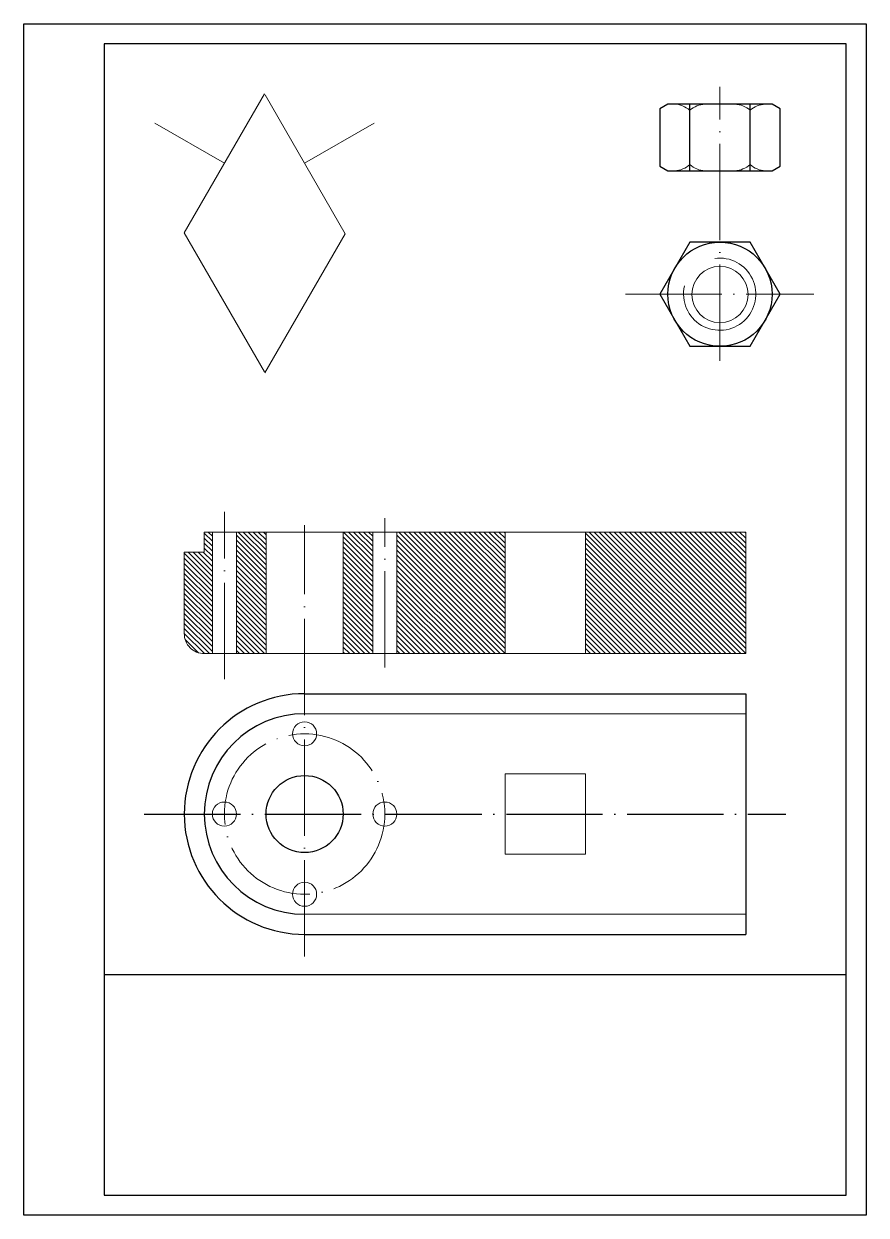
# Model space of a CAD drawing. Header units: millimetres. Extents: x 0 to 210, y 0 to 297.
import ezdxf

# ---------------------------------------------------------------- set-up
doc = ezdxf.new("R2010")
doc.units = ezdxf.units.MM
doc.linetypes.add('ACAD_ISO04W100', pattern=[30, 24, -3, 0, -3])
for name, color, linetype in [('Контур', 7, 'Continuous'), ('Оси', 7, 'Continuous'), ('Рамка', 7, 'Continuous')]:
    doc.layers.add(name, color=color, linetype=linetype)

# ---------------------------------------------------------------- blocks, each defined once
blk = doc.blocks.new('*U3')
at = {"layer": 'Контур', "lineweight": 20}
blk.add_circle((0, 0), 3, dxfattribs=at)
blk = doc.blocks.new('*U4')
at = {"layer": 'Контур', "color": 0, "linetype": 'ByBlock', "lineweight": -2, "transparency": 16777216}
for p, rotation in [((70, 120), 90), ((50, 100), 180), ((70, 80), 270)]:
    blk.add_blockref('*U3', p, dxfattribs=dict(at, rotation=rotation))
blk.add_blockref('*U3', (90, 100), dxfattribs=at)

msp = doc.modelspace()

# ---------------------------------------------------------------- hatches: boundary and pattern name
at = {"layer": 'Контур', "lineweight": 15}
h = msp.add_hatch(dxfattribs=at)
h.set_pattern_fill('JIS_WOOD', color=256, scale=1.25, angle=90)
h.paths.add_polyline_path([(47, 170.29), (45, 170.29), (45, 165.29), (40, 165.29), (40, 145, 0.414214), (45, 140), (47, 140)])
h.paths.add_polyline_path([(60.39, 170.29), (53, 170.29), (53, 140), (60.39, 140)])
h.paths.add_polyline_path([(87, 170.29), (79.61, 170.29), (79.61, 140), (87, 140)])
h.paths.add_polyline_path([(119.99, 170.29), (93, 170.29), (93, 140), (119.99, 140)])
h.paths.add_polyline_path([(180, 170.29), (140, 170.29), (140, 140), (180, 140), (180, 165.29), (180, 165.29)])

# ---------------------------------------------------------------- linework, layer by layer
at = {"layer": 'Контур', "lineweight": 20}
for p, q in [((39.99, 244.91), (59.99, 279.55)), ((80.11, 244.65), (60.14, 279.3)), ((49.99, 262.23), (32.67, 272.23)), ((69.99, 262.23), (87.31, 272.23)), ((59.99, 210.27), (39.99, 244.91)), ((60.11, 210), (80.11, 244.65)), ((45, 165.29), (45, 170.29)), ((45, 170.29), (180, 170.29)), ((180, 165.29), (180, 170.29)), ((40, 165.29), (45, 165.29)), ((70, 125), (180, 125)), ((70, 75), (180, 75))]:
    msp.add_line(p, q, dxfattribs=at)
at = {"layer": 'Контур'}
for p, q in [((166.05, 260.38), (166.05, 276.96)), ((181.05, 260.38), (181.05, 276.96)), ((70, 130), (180, 130)), ((180, 130), (180, 70)), ((70, 70), (180, 70))]:
    msp.add_line(p, q, dxfattribs=at)
at = {"layer": 'Контур', "linetype": 'ACAD_ISO04W100', "lineweight": 15}
for p, q in [((50, 133.63), (50, 175.31)), ((50, 175.31), (50, 175.31)), ((90, 136.51), (90, 173.76))]:
    msp.add_line(p, q, dxfattribs=at)
at = {"layer": 'Контур', "lineweight": 15}
for p, q in [((47, 140), (47, 170.29)), ((53, 140), (53, 170.29)), ((60.39, 140), (60.39, 170.29)), ((79.61, 140), (79.61, 170.29)), ((87, 140), (87, 170.29)), ((93, 140), (93, 170.29)), ((119.99, 140), (119.99, 170.29)), ((140, 140), (140, 170.29)), ((120, 90), (120, 110)), ((120, 110), (140, 110)), ((140, 110), (140, 90)), ((140, 90), (120, 90))]:
    msp.add_line(p, q, dxfattribs=at)
at = {"layer": 'Контур'}
for points in [[(160.55, 260.38), (186.55, 260.38), (188.55, 261.53), (188.55, 275.81), (186.55, 276.96), (160.55, 276.96), (158.55, 275.81), (158.55, 261.53)], [(166.05, 242.59), (158.55, 229.6), (166.05, 216.6), (181.05, 216.6), (188.55, 229.6), (181.05, 242.59)]]:
    msp.add_lwpolyline(points, close=True, dxfattribs=at)
at = {"layer": 'Контур', "lineweight": 20}
msp.add_lwpolyline([(40, 165.29), (40, 145, 0.414214), (45, 140), (180, 140), (180, 165.29)], format="xyb", dxfattribs=at)
at = {"layer": 'Контур'}
for centre, radius in [((173.55, 229.6), 12.99), ((70, 100), 9.61)]:
    msp.add_circle(centre, radius, dxfattribs=at)
at = {"layer": 'Контур', "lineweight": 20}
for centre, radius in [((173.55, 229.52), 7), ((173.55, 229.6), 0.0714)]:
    msp.add_circle(centre, radius, dxfattribs=at)
for centre, start, end in [((162, 270.96), 48.4184, 87.9422), ((170.05, 270.94), 92.0578, 131.5816), ((177.05, 270.94), 48.4184, 87.9422), ((185.05, 270.94), 92.0578, 131.5816), ((162.05, 266.4), 272.0578, 311.5816), ((170.05, 266.4), 228.4184, 267.9422), ((177.05, 266.4), 272.0578, 311.5816), ((185.05, 266.4), 228.4184, 267.9422)]:
    msp.add_arc(centre, 6.02, start, end, dxfattribs=at)
at = {"layer": 'Контур', "lineweight": 15}
msp.add_arc((173.48, 229.6), 9, 166.8912, 97.9461, dxfattribs=at)
at = {"layer": 'Контур'}
for radius in [30, 25]:
    msp.add_arc((70, 100), radius, 90, 270, dxfattribs=at)
at = {"layer": 'Оси', "linetype": 'ACAD_ISO04W100', "lineweight": 20}
for p, q in [((173.55, 212.98), (173.55, 281.29)), ((150.02, 229.6), (196.94, 229.6)), ((70, 64.49), (70, 172))]:
    msp.add_line(p, q, dxfattribs=at)
at = {"layer": 'Оси', "linetype": 'ACAD_ISO04W100'}
msp.add_line((30, 100), (190, 100), dxfattribs=at)
at = {"layer": 'Оси', "linetype": 'ACAD_ISO04W100', "lineweight": 20}
msp.add_circle((70, 100), 20, dxfattribs=at)
at = {"layer": 'Рамка'}
for p, q in [((0, 297), (210, 297)), ((0, 0), (0, 297)), ((210, 297), (210, 0)), ((20, 60), (205, 60)), ((210, 0), (0, 0))]:
    msp.add_line(p, q, dxfattribs=at)
msp.add_lwpolyline([(20, 5), (205, 5), (205, 292), (20, 292)], close=True, dxfattribs=at)

# ---------------------------------------------------------------- block references
at = {"layer": 'Контур', "lineweight": 20}
msp.add_blockref('*U4', (0, 0), dxfattribs=at)

doc.saveas('drawing.dxf')
